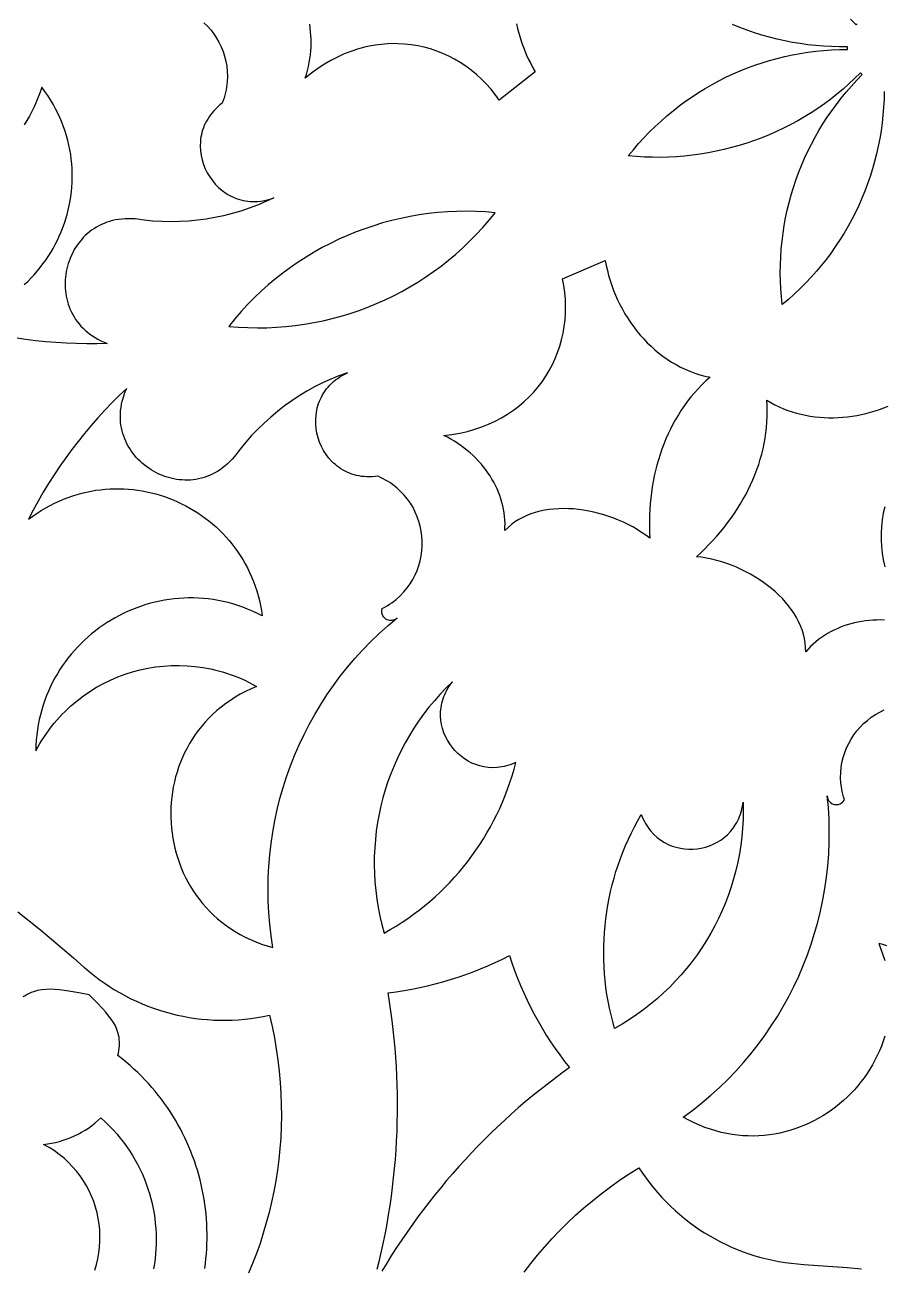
# Model space of a CAD drawing. Extents: x -570 to 570, y -425 to 425.
# Drawn here: x -65.6 to 0, y -93.2 to 1.6 of the extents above; entities that cross this region are included whole.
import ezdxf

# ---------------------------------------------------------------- set-up
doc = ezdxf.new("R2010")
doc.units = 0
doc.layers.add('LAYER_1', color=18, linetype='CONTINUOUS')

msp = doc.modelspace()

# ---------------------------------------------------------------- linework, layer by layer
at = {"layer": 'LAYER_1'}
for points in [[(-2.566, 2.06), (-2.131, 1.636), (-2.062, 1.714)], [(-51.915, 1.8), (-51.646, 1.533), (-51.395, 1.249), (-51.163, 0.949), (-50.952, 0.634), (-50.762, 0.305), (-50.594, -0.037), (-50.449, -0.39), (-50.329, -0.755), (-50.235, -1.129), (-50.167, -1.511), (-50.126, -1.901), (-50.114, -2.298), (-50.131, -2.699), (-50.179, -3.105), (-50.215, -3.309), (-50.258, -3.514), (-50.31, -3.719), (-50.37, -3.924), (-50.439, -4.13), (-50.516, -4.336), (-50.689, -4.473), (-50.853, -4.615), (-51.006, -4.761), (-51.149, -4.911), (-51.283, -5.064), (-51.406, -5.221), (-51.52, -5.38), (-51.625, -5.543), (-51.72, -5.708), (-51.806, -5.875), (-51.884, -6.045), (-51.952, -6.216), (-52.011, -6.389), (-52.062, -6.563), (-52.104, -6.738), (-52.138, -6.914), (-52.164, -7.091), (-52.182, -7.268), (-52.193, -7.622), (-52.174, -7.975), (-52.125, -8.325), (-52.047, -8.668), (-51.942, -9.005), (-51.811, -9.332), (-51.654, -9.648), (-51.472, -9.95), (-51.268, -10.237), (-51.041, -10.507), (-50.793, -10.758), (-50.525, -10.988), (-50.239, -11.194), (-50.089, -11.288), (-49.934, -11.375), (-49.775, -11.456), (-49.613, -11.53), (-49.446, -11.596), (-49.276, -11.655), (-49.102, -11.706), (-48.924, -11.749), (-48.743, -11.784), (-48.559, -11.81), (-48.371, -11.828), (-48.181, -11.837), (-47.988, -11.836), (-47.792, -11.826), (-47.593, -11.806), (-47.392, -11.777), (-47.189, -11.737), (-46.983, -11.687), (-46.776, -11.625), (-46.566, -11.553), (-47.187, -11.842), (-47.816, -12.106), (-48.453, -12.346), (-49.098, -12.561), (-49.75, -12.751), (-50.407, -12.916), (-51.07, -13.055), (-51.738, -13.17), (-52.409, -13.259), (-53.084, -13.323), (-53.761, -13.362), (-54.439, -13.374), (-55.119, -13.361), (-55.799, -13.322), (-56.478, -13.257), (-57.156, -13.166), (-57.42, -13.149), (-57.679, -13.144), (-57.931, -13.15), (-58.178, -13.168), (-58.419, -13.197), (-58.653, -13.237), (-58.882, -13.288), (-59.104, -13.348), (-59.32, -13.419), (-59.529, -13.498), (-59.732, -13.587), (-59.929, -13.685), (-60.119, -13.791), (-60.302, -13.906), (-60.478, -14.028), (-60.648, -14.157), (-60.811, -14.294), (-60.966, -14.438), (-61.115, -14.588), (-61.256, -14.744), (-61.391, -14.906), (-61.518, -15.073), (-61.638, -15.246), (-61.75, -15.423), (-61.855, -15.605), (-61.952, -15.791), (-62.041, -15.981), (-62.123, -16.174), (-62.197, -16.371), (-62.263, -16.57), (-62.321, -16.772), (-62.372, -16.976), (-62.414, -17.182), (-62.447, -17.389), (-62.473, -17.597), (-62.49, -17.807), (-62.499, -18.016), (-62.5, -18.226), (-62.491, -18.436), (-62.475, -18.645), (-62.449, -18.854), (-62.415, -19.061), (-62.372, -19.267), (-62.32, -19.47), (-62.259, -19.672), (-62.189, -19.871), (-62.109, -20.068), (-62.021, -20.261), (-61.923, -20.451), (-61.816, -20.637), (-61.699, -20.819), (-61.573, -20.996), (-61.438, -21.168), (-61.292, -21.336), (-61.137, -21.497), (-60.972, -21.653), (-60.797, -21.803), (-60.612, -21.947), (-60.418, -22.083), (-60.213, -22.213), (-59.997, -22.335), (-59.772, -22.449), (-59.536, -22.555), (-59.29, -22.652), (-60.074, -22.675), (-60.858, -22.681), (-61.642, -22.67), (-62.424, -22.64), (-63.206, -22.594), (-63.985, -22.53), (-64.763, -22.449), (-65.539, -22.35), (-66.313, -22.234)], [(-28.059, 1.707), (-27.98, 1.357), (-27.889, 1.009), (-27.788, 0.664), (-27.677, 0.323), (-27.556, -0.015), (-27.424, -0.349), (-27.283, -0.678), (-27.132, -1.002), (-26.971, -1.321), (-26.801, -1.635), (-26.622, -1.942), (-29.376, -4.095), (-29.689, -3.663), (-30.021, -3.253), (-30.37, -2.863), (-30.735, -2.494), (-31.116, -2.147), (-31.512, -1.823), (-31.921, -1.52), (-32.344, -1.241), (-32.779, -0.985), (-33.225, -0.753), (-33.682, -0.545), (-34.148, -0.362), (-34.623, -0.203), (-35.106, -0.07), (-35.597, 0.038), (-36.093, 0.119), (-36.595, 0.174), (-37.101, 0.203), (-37.61, 0.204), (-38.123, 0.177), (-38.637, 0.122), (-39.153, 0.039), (-39.669, -0.072), (-40.184, -0.213), (-40.697, -0.384), (-41.208, -0.584), (-41.716, -0.815), (-42.22, -1.077), (-42.719, -1.369), (-43.212, -1.694), (-43.699, -2.05), (-44.178, -2.438), (-44.086, -2.141), (-44.005, -1.842), (-43.935, -1.544), (-43.875, -1.245), (-43.826, -0.946), (-43.786, -0.648), (-43.758, -0.35), (-43.739, -0.054), (-43.731, 0.241), (-43.732, 0.535), (-43.744, 0.826), (-43.765, 1.115), (-43.796, 1.402), (-43.837, 1.686)], [(0.004, -3.433), (-0.01, -4.038), (-0.041, -4.64), (-0.089, -5.241), (-0.154, -5.838), (-0.235, -6.432), (-0.333, -7.023), (-0.448, -7.61), (-0.579, -8.193), (-0.726, -8.771), (-0.889, -9.345), (-1.068, -9.914), (-1.263, -10.477), (-1.473, -11.034), (-1.699, -11.586), (-1.941, -12.131), (-2.197, -12.669), (-2.469, -13.2), (-2.755, -13.723), (-3.057, -14.239), (-3.373, -14.747), (-3.703, -15.246), (-4.048, -15.736), (-4.408, -16.218), (-4.781, -16.69), (-5.169, -17.152), (-5.57, -17.604), (-5.985, -18.045), (-6.414, -18.476), (-6.856, -18.896), (-7.311, -19.304), (-7.78, -19.7), (-7.843, -19.09), (-7.888, -18.481), (-7.916, -17.872), (-7.926, -17.265), (-7.919, -16.659), (-7.894, -16.056), (-7.853, -15.454), (-7.794, -14.856), (-7.719, -14.26), (-7.627, -13.667), (-7.519, -13.078), (-7.394, -12.494), (-7.253, -11.913), (-7.096, -11.337), (-6.923, -10.766), (-6.734, -10.201), (-6.529, -9.641), (-6.309, -9.087), (-6.073, -8.54), (-5.822, -7.999), (-5.556, -7.465), (-5.275, -6.938), (-4.979, -6.42), (-4.668, -5.909), (-4.343, -5.407), (-4.003, -4.913), (-3.648, -4.429), (-3.28, -3.953), (-2.897, -3.488), (-2.501, -3.033), (-2.09, -2.588), (-1.666, -2.153), (-1.744, -2.084), (-1.815, -2.009), (-2.243, -2.44), (-2.683, -2.858), (-3.135, -3.262), (-3.599, -3.651), (-4.073, -4.026), (-4.559, -4.387), (-5.055, -4.734), (-5.56, -5.066), (-6.075, -5.383), (-6.599, -5.685), (-7.131, -5.973), (-7.672, -6.245), (-8.22, -6.502), (-8.775, -6.744), (-9.337, -6.971), (-9.906, -7.182), (-10.481, -7.378), (-11.061, -7.557), (-11.646, -7.721), (-12.236, -7.869), (-12.83, -8.001), (-13.428, -8.117), (-14.03, -8.216), (-14.634, -8.299), (-15.241, -8.366), (-15.85, -8.416), (-16.461, -8.449), (-17.072, -8.465), (-17.685, -8.464), (-18.298, -8.446), (-18.911, -8.411), (-19.524, -8.358), (-19.137, -7.882), (-18.738, -7.418), (-18.327, -6.967), (-17.905, -6.53), (-17.471, -6.106), (-17.027, -5.695), (-16.573, -5.298), (-16.109, -4.915), (-15.634, -4.545), (-15.151, -4.19), (-14.658, -3.849), (-14.157, -3.522), (-13.647, -3.209), (-13.13, -2.912), (-12.604, -2.629), (-12.071, -2.361), (-11.531, -2.109), (-10.985, -1.871), (-10.431, -1.649), (-9.872, -1.443), (-9.307, -1.252), (-8.737, -1.077), (-8.161, -0.919), (-7.581, -0.776), (-6.996, -0.65), (-6.407, -0.541), (-5.814, -0.448), (-5.218, -0.371), (-4.618, -0.312), (-4.016, -0.27), (-3.411, -0.245), (-2.804, -0.238), (-2.809, -0.134), (-2.805, -0.03), (-3.411, -0.034), (-4.016, -0.02), (-4.618, 0.011), (-5.219, 0.059), (-5.816, 0.124), (-6.41, 0.205), (-7.001, 0.303), (-7.588, 0.418), (-8.171, 0.549), (-8.749, 0.696), (-9.323, 0.859), (-9.892, 1.038), (-10.455, 1.233), (-11.012, 1.443), (-11.564, 1.669)], [(-65.619, -18.173), (-65.359, -17.929), (-65.108, -17.677), (-64.866, -17.417), (-64.632, -17.151), (-64.408, -16.877), (-64.192, -16.597), (-63.986, -16.311), (-63.789, -16.018), (-63.601, -15.72), (-63.423, -15.416), (-63.255, -15.107), (-63.096, -14.793), (-62.947, -14.474), (-62.808, -14.151), (-62.679, -13.824), (-62.56, -13.493), (-62.452, -13.158), (-62.354, -12.82), (-62.266, -12.479), (-62.19, -12.135), (-62.123, -11.789), (-62.068, -11.44), (-62.024, -11.09), (-61.991, -10.737), (-61.969, -10.384), (-61.958, -10.029), (-61.958, -9.673), (-61.971, -9.317), (-61.995, -8.96), (-62.03, -8.603), (-62.078, -8.247), (-62.137, -7.891), (-62.209, -7.536), (-62.292, -7.181), (-62.388, -6.829), (-62.497, -6.477), (-62.618, -6.128), (-62.752, -5.78), (-62.898, -5.436), (-63.057, -5.093), (-63.23, -4.754), (-63.415, -4.418), (-63.614, -4.085), (-63.826, -3.757), (-64.051, -3.432), (-64.29, -3.111), (-64.418, -3.502), (-64.558, -3.885), (-64.708, -4.259), (-64.87, -4.624), (-65.042, -4.981), (-65.224, -5.329), (-65.416, -5.668), (-65.618, -5.998)], [(0.024, -43.755), (-0.271, -43.746), (-0.565, -43.748), (-0.856, -43.76), (-1.145, -43.781), (-1.432, -43.812), (-1.716, -43.853), (-1.996, -43.904), (-2.273, -43.964), (-2.546, -44.034), (-2.816, -44.114), (-3.08, -44.202), (-3.34, -44.3), (-3.596, -44.408), (-3.845, -44.524), (-4.09, -44.65), (-4.328, -44.785), (-4.56, -44.928), (-4.786, -45.081), (-5.004, -45.243), (-5.216, -45.413), (-5.42, -45.592), (-5.617, -45.779), (-5.805, -45.975), (-5.986, -46.18), (-5.995, -45.838), (-6.028, -45.5), (-6.085, -45.165), (-6.165, -44.835), (-6.266, -44.509), (-6.388, -44.189), (-6.531, -43.873), (-6.693, -43.564), (-6.873, -43.261), (-7.072, -42.964), (-7.287, -42.674), (-7.519, -42.392), (-7.766, -42.117), (-8.027, -41.851), (-8.303, -41.593), (-8.591, -41.344), (-8.892, -41.105), (-9.204, -40.876), (-9.526, -40.656), (-9.859, -40.447), (-10.2, -40.25), (-10.55, -40.064), (-10.907, -39.889), (-11.27, -39.727), (-11.64, -39.577), (-12.014, -39.441), (-12.393, -39.317), (-12.775, -39.208), (-13.159, -39.113), (-13.545, -39.032), (-13.933, -38.967), (-14.32, -38.917), (-13.995, -38.616), (-13.678, -38.309), (-13.368, -37.995), (-13.068, -37.676), (-12.775, -37.351), (-12.492, -37.02), (-12.217, -36.684), (-11.952, -36.342), (-11.696, -35.996), (-11.45, -35.644), (-11.214, -35.287), (-10.988, -34.926), (-10.773, -34.561), (-10.568, -34.191), (-10.374, -33.817), (-10.191, -33.438), (-10.019, -33.057), (-9.859, -32.671), (-9.711, -32.282), (-9.575, -31.89), (-9.451, -31.494), (-9.339, -31.096), (-9.241, -30.695), (-9.155, -30.291), (-9.082, -29.884), (-9.023, -29.476), (-8.977, -29.065), (-8.946, -28.652), (-8.928, -28.238), (-8.925, -27.822), (-8.936, -27.404), (-8.962, -26.985), (-8.652, -27.168), (-8.336, -27.337), (-8.015, -27.492), (-7.688, -27.633), (-7.357, -27.761), (-7.021, -27.875), (-6.681, -27.975), (-6.338, -28.063), (-5.991, -28.137), (-5.642, -28.199), (-5.291, -28.247), (-4.937, -28.284), (-4.583, -28.308), (-4.227, -28.32), (-3.87, -28.32), (-3.513, -28.307), (-3.156, -28.284), (-2.799, -28.249), (-2.444, -28.202), (-2.09, -28.144), (-1.737, -28.075), (-1.387, -27.996), (-1.039, -27.905), (-0.694, -27.804), (-0.353, -27.693), (-0.015, -27.572), (0.319, -27.44)], [(0.04, -35.122), (-0.068, -35.612), (-0.149, -36.109), (-0.204, -36.61), (-0.233, -37.117), (-0.234, -37.626), (-0.207, -38.139), (-0.152, -38.653), (-0.069, -39.169), (0.042, -39.685)], [(0.044, -75.488), (-0.078, -75.867), (-0.213, -76.241), (-0.362, -76.607), (-0.525, -76.968), (-0.701, -77.321), (-0.89, -77.667), (-1.092, -78.005), (-1.305, -78.335), (-1.53, -78.657), (-1.767, -78.97), (-2.015, -79.275), (-2.274, -79.57), (-2.542, -79.856), (-2.821, -80.132), (-3.11, -80.397), (-3.408, -80.652), (-3.715, -80.897), (-4.03, -81.13), (-4.354, -81.352), (-4.685, -81.562), (-5.024, -81.76), (-5.371, -81.946), (-5.724, -82.119), (-6.083, -82.279), (-6.449, -82.426), (-6.82, -82.559), (-7.197, -82.679), (-7.579, -82.784), (-7.966, -82.874), (-8.357, -82.95), (-8.752, -83.01), (-9.151, -83.055), (-9.553, -83.084), (-9.958, -83.097), (-10.365, -83.094), (-10.775, -83.074), (-11.187, -83.036), (-11.6, -82.982), (-12.014, -82.909), (-12.429, -82.819), (-12.845, -82.711), (-13.261, -82.583), (-13.676, -82.437), (-14.091, -82.272), (-14.505, -82.087), (-14.918, -81.882), (-15.329, -81.657), (-14.607, -81.122), (-13.906, -80.567), (-13.227, -79.99), (-12.57, -79.393), (-11.935, -78.777), (-11.323, -78.142), (-10.734, -77.488), (-10.169, -76.817), (-9.626, -76.129), (-9.108, -75.425), (-8.614, -74.706), (-8.144, -73.971), (-7.699, -73.222), (-7.28, -72.46), (-6.885, -71.684), (-6.516, -70.896), (-6.173, -70.097), (-5.856, -69.287), (-5.566, -68.466), (-5.303, -67.636), (-5.066, -66.797), (-4.857, -65.949), (-4.676, -65.094), (-4.523, -64.231), (-4.398, -63.363), (-4.301, -62.488), (-4.234, -61.609), (-4.196, -60.725), (-4.187, -59.837), (-4.208, -58.947), (-4.259, -58.054), (-4.34, -57.159), (-4.325, -57.287), (-4.29, -57.403), (-4.238, -57.506), (-4.17, -57.596), (-4.09, -57.672), (-4, -57.733), (-3.901, -57.78), (-3.797, -57.811), (-3.689, -57.826), (-3.58, -57.825), (-3.472, -57.807), (-3.368, -57.772), (-3.269, -57.718), (-3.178, -57.646), (-3.098, -57.556), (-3.031, -57.445), (-3.096, -57.235), (-3.153, -57.026), (-3.201, -56.817), (-3.241, -56.609), (-3.297, -56.197), (-3.321, -55.789), (-3.316, -55.387), (-3.281, -54.992), (-3.218, -54.605), (-3.128, -54.227), (-3.012, -53.859), (-2.871, -53.502), (-2.707, -53.158), (-2.52, -52.826), (-2.311, -52.508), (-2.082, -52.206), (-1.833, -51.919), (-1.567, -51.65), (-1.283, -51.399), (-0.983, -51.168), (-0.667, -50.956), (-0.338, -50.766), (0.004, -50.599)], [(-66.1, -65.998), (-65.241, -66.684), (-64.388, -67.379), (-63.541, -68.082), (-62.7, -68.793), (-61.866, -69.511), (-61.039, -70.238), (-61.025, -70.244), (-60.66, -70.558), (-60.287, -70.859), (-59.907, -71.149), (-59.519, -71.425), (-59.124, -71.69), (-58.723, -71.942), (-58.315, -72.182), (-57.901, -72.409), (-57.481, -72.623), (-57.056, -72.825), (-56.625, -73.013), (-56.19, -73.189), (-55.75, -73.352), (-55.305, -73.502), (-54.857, -73.639), (-54.405, -73.762), (-53.949, -73.872), (-53.49, -73.969), (-53.029, -74.053), (-52.565, -74.123), (-52.099, -74.179), (-51.63, -74.222), (-51.161, -74.251), (-50.69, -74.266), (-50.218, -74.267), (-49.745, -74.254), (-49.271, -74.227), (-48.798, -74.186), (-48.325, -74.131), (-47.852, -74.062), (-47.38, -73.978), (-46.909, -73.88), (-46.711, -74.739), (-46.537, -75.597), (-46.388, -76.454), (-46.263, -77.31), (-46.163, -78.164), (-46.086, -79.015), (-46.033, -79.865), (-46.004, -80.711), (-45.997, -81.554), (-46.013, -82.394), (-46.052, -83.229), (-46.114, -84.061), (-46.197, -84.887), (-46.303, -85.709), (-46.43, -86.525), (-46.578, -87.335), (-46.748, -88.139), (-46.938, -88.937), (-47.149, -89.728), (-47.38, -90.512), (-47.631, -91.288), (-47.902, -92.056), (-48.193, -92.815), (-48.503, -93.566)], [(0.198, -68.596), (-0.108, -68.5), (-0.418, -68.412), (-0.243, -68.847), (-0.088, -69.281), (0.047, -69.714)], [(-38.678, -93.261), (-38.509, -92.571), (-38.351, -91.88), (-38.201, -91.186), (-38.062, -90.491), (-37.933, -89.795), (-37.813, -89.096), (-37.703, -88.397), (-37.603, -87.696), (-37.512, -86.994), (-37.432, -86.291), (-37.361, -85.586), (-37.3, -84.881), (-37.248, -84.175), (-37.207, -83.469), (-37.175, -82.762), (-37.152, -82.055), (-37.139, -81.347), (-37.136, -80.639), (-37.143, -79.931), (-37.159, -79.223), (-37.185, -78.515), (-37.221, -77.807), (-37.266, -77.1), (-37.32, -76.393), (-37.385, -75.687), (-37.459, -74.981), (-37.542, -74.276), (-37.635, -73.572), (-37.737, -72.869), (-37.849, -72.167), (-37.244, -72.091), (-36.641, -72), (-36.04, -71.896), (-35.443, -71.779), (-34.849, -71.647), (-34.258, -71.502), (-33.671, -71.344), (-33.088, -71.172), (-32.509, -70.986), (-31.934, -70.788), (-31.364, -70.576), (-30.799, -70.351), (-30.239, -70.113), (-29.684, -69.862), (-29.135, -69.598), (-28.592, -69.321), (-28.401, -69.902), (-28.197, -70.478), (-27.979, -71.048), (-27.749, -71.613), (-27.506, -72.173), (-27.25, -72.726), (-26.981, -73.273), (-26.701, -73.814), (-26.407, -74.348), (-26.102, -74.875), (-25.784, -75.396), (-25.455, -75.909), (-25.113, -76.414), (-24.76, -76.912), (-24.395, -77.402), (-24.018, -77.884), (-24.595, -78.301), (-25.165, -78.726), (-25.729, -79.158), (-26.287, -79.597), (-26.838, -80.044), (-27.383, -80.499), (-27.921, -80.96), (-28.453, -81.429), (-28.978, -81.905), (-29.496, -82.387), (-30.007, -82.877), (-30.511, -83.374), (-31.009, -83.877), (-31.499, -84.387), (-31.982, -84.904), (-32.458, -85.427), (-32.927, -85.957), (-33.389, -86.494), (-33.843, -87.036), (-34.29, -87.585), (-34.729, -88.14), (-35.161, -88.701), (-35.585, -89.269), (-36.001, -89.842), (-36.409, -90.421), (-36.81, -91.006), (-37.203, -91.596), (-37.588, -92.193), (-37.964, -92.795), (-38.333, -93.402)], [(-51.849, -93.207), (-51.798, -92.828), (-51.755, -92.449), (-51.721, -92.069), (-51.695, -91.689), (-51.678, -91.309), (-51.669, -90.929), (-51.669, -90.549), (-51.676, -90.17), (-51.692, -89.792), (-51.717, -89.414), (-51.749, -89.037), (-51.79, -88.661), (-51.839, -88.286), (-51.896, -87.912), (-51.961, -87.54), (-52.034, -87.169), (-52.116, -86.8), (-52.205, -86.432), (-52.302, -86.067), (-52.408, -85.704), (-52.521, -85.343), (-52.642, -84.985), (-52.771, -84.629), (-52.908, -84.275), (-53.053, -83.925), (-53.206, -83.577), (-53.366, -83.233), (-53.534, -82.892), (-53.71, -82.554), (-53.893, -82.219), (-54.084, -81.889), (-54.283, -81.562), (-54.489, -81.239), (-54.703, -80.92), (-54.925, -80.606), (-55.153, -80.295), (-55.39, -79.99), (-55.634, -79.689), (-55.885, -79.392), (-56.143, -79.101), (-56.409, -78.815), (-56.683, -78.534), (-56.963, -78.258), (-57.251, -77.988), (-57.546, -77.723), (-57.848, -77.464), (-58.158, -77.211), (-58.475, -76.965), (-58.431, -76.771), (-58.397, -76.583), (-58.373, -76.401), (-58.359, -76.225), (-58.353, -76.054), (-58.357, -75.888), (-58.369, -75.727), (-58.389, -75.57), (-58.417, -75.417), (-58.453, -75.268), (-58.547, -74.981), (-58.669, -74.705), (-58.817, -74.437), (-58.988, -74.177), (-59.181, -73.92), (-59.392, -73.664), (-59.621, -73.408), (-60.12, -72.882), (-60.66, -72.322), (-61.462, -72.186), (-62.217, -72.053), (-62.579, -71.997), (-62.933, -71.951), (-63.279, -71.92), (-63.618, -71.907), (-63.951, -71.916), (-64.279, -71.949), (-64.603, -72.009), (-64.763, -72.051), (-64.924, -72.102), (-65.083, -72.16), (-65.242, -72.229), (-65.401, -72.306), (-65.56, -72.394), (-65.718, -72.492)], [(-60.232, -93.324), (-60.104, -92.892), (-60.002, -92.456), (-59.925, -92.017), (-59.873, -91.575), (-59.846, -91.133), (-59.842, -90.69), (-59.863, -90.249), (-59.908, -89.81), (-59.977, -89.374), (-60.069, -88.943), (-60.185, -88.517), (-60.324, -88.098), (-60.486, -87.686), (-60.671, -87.283), (-60.878, -86.89), (-61.108, -86.508), (-61.36, -86.137), (-61.634, -85.78), (-61.929, -85.436), (-62.247, -85.108), (-62.585, -84.796), (-62.945, -84.502), (-63.326, -84.226), (-63.728, -83.969), (-64.15, -83.733), (-63.843, -83.695), (-63.539, -83.645), (-63.238, -83.582), (-62.941, -83.507), (-62.647, -83.42), (-62.357, -83.322), (-62.072, -83.211), (-61.792, -83.089), (-61.518, -82.955), (-61.248, -82.81), (-60.985, -82.654), (-60.728, -82.487), (-60.478, -82.31), (-60.235, -82.122), (-59.999, -81.923), (-59.771, -81.714), (-59.45, -82.007), (-59.142, -82.308), (-58.847, -82.615), (-58.565, -82.929), (-58.297, -83.25), (-58.041, -83.577), (-57.798, -83.909), (-57.568, -84.248), (-57.35, -84.591), (-57.146, -84.939), (-56.954, -85.292), (-56.774, -85.649), (-56.608, -86.01), (-56.453, -86.375), (-56.312, -86.744), (-56.182, -87.115), (-56.065, -87.489), (-55.96, -87.866), (-55.868, -88.245), (-55.787, -88.626), (-55.719, -89.008), (-55.663, -89.391), (-55.619, -89.776), (-55.587, -90.161), (-55.567, -90.547), (-55.558, -90.933), (-55.562, -91.318), (-55.577, -91.703), (-55.604, -92.087), (-55.642, -92.47), (-55.693, -92.852), (-55.754, -93.232)], [(-27.473, -93.479), (-26.969, -92.822), (-26.446, -92.177), (-25.905, -91.544), (-25.344, -90.924), (-24.764, -90.317), (-24.166, -89.724), (-23.548, -89.145), (-22.913, -88.58), (-22.258, -88.03), (-21.586, -87.495), (-20.895, -86.976), (-20.185, -86.474), (-19.457, -85.988), (-18.712, -85.519), (-18.447, -85.92), (-18.171, -86.312), (-17.884, -86.695), (-17.587, -87.067), (-17.28, -87.43), (-16.964, -87.782), (-16.637, -88.125), (-16.301, -88.456), (-15.956, -88.778), (-15.603, -89.088), (-15.241, -89.388), (-14.87, -89.677), (-14.492, -89.954), (-14.106, -90.22), (-13.712, -90.475), (-13.311, -90.717), (-12.903, -90.949), (-12.489, -91.168), (-12.068, -91.375), (-11.641, -91.569), (-11.208, -91.751), (-10.77, -91.921), (-10.326, -92.078), (-9.877, -92.222), (-9.423, -92.353), (-8.965, -92.47), (-8.503, -92.574), (-8.037, -92.665), (-7.566, -92.742), (-7.093, -92.805), (-6.616, -92.854), (-6.136, -92.889), (-6.122, -92.894), (-5.023, -92.962), (-3.925, -93.04), (-2.828, -93.128), (-1.732, -93.227)]]:
    msp.add_lwpolyline(points, dxfattribs=at)
for points in [[(-29.688, -12.693), (-30.42, -12.633), (-31.15, -12.596), (-31.878, -12.582), (-32.604, -12.592), (-33.328, -12.624), (-34.048, -12.679), (-34.764, -12.756), (-35.476, -12.856), (-36.183, -12.977), (-36.885, -13.12), (-37.581, -13.285), (-38.271, -13.471), (-38.954, -13.678), (-39.63, -13.906), (-40.298, -14.155), (-40.959, -14.424), (-41.61, -14.714), (-42.253, -15.024), (-42.885, -15.353), (-43.508, -15.703), (-44.12, -16.071), (-44.721, -16.459), (-45.311, -16.867), (-45.888, -17.293), (-46.453, -17.737), (-47.004, -18.2), (-47.543, -18.682), (-48.067, -19.181), (-48.577, -19.698), (-49.071, -20.233), (-49.551, -20.785), (-50.014, -21.354), (-49.282, -21.414), (-48.552, -21.451), (-47.824, -21.465), (-47.098, -21.455), (-46.375, -21.423), (-45.655, -21.368), (-44.938, -21.291), (-44.227, -21.191), (-43.519, -21.07), (-42.818, -20.927), (-42.121, -20.762), (-41.431, -20.576), (-40.748, -20.369), (-40.072, -20.141), (-39.404, -19.892), (-38.744, -19.622), (-38.092, -19.333), (-37.45, -19.023), (-36.817, -18.693), (-36.194, -18.344), (-35.582, -17.975), (-34.981, -17.587), (-34.392, -17.18), (-33.814, -16.754), (-33.25, -16.31), (-32.698, -15.847), (-32.16, -15.365), (-31.635, -14.866), (-31.126, -14.349), (-30.631, -13.814), (-30.152, -13.262)], [(-17.874, -37.514), (-18.188, -37.282), (-18.512, -37.062), (-18.847, -36.852), (-19.19, -36.654), (-19.542, -36.468), (-19.901, -36.293), (-20.267, -36.132), (-20.638, -35.983), (-21.014, -35.846), (-21.393, -35.724), (-21.776, -35.614), (-22.16, -35.519), (-22.546, -35.437), (-22.932, -35.37), (-23.317, -35.317), (-23.702, -35.279), (-24.083, -35.257), (-24.462, -35.25), (-24.837, -35.259), (-25.207, -35.283), (-25.571, -35.324), (-25.928, -35.382), (-26.278, -35.456), (-26.62, -35.548), (-26.952, -35.657), (-27.274, -35.783), (-27.586, -35.928), (-27.885, -36.091), (-28.172, -36.272), (-28.445, -36.472), (-28.704, -36.692), (-28.947, -36.93), (-28.935, -36.658), (-28.934, -36.386), (-28.945, -36.115), (-28.968, -35.844), (-29.002, -35.575), (-29.047, -35.306), (-29.104, -35.04), (-29.171, -34.775), (-29.249, -34.513), (-29.337, -34.253), (-29.436, -33.995), (-29.545, -33.741), (-29.663, -33.49), (-29.792, -33.242), (-29.931, -32.998), (-30.079, -32.758), (-30.236, -32.522), (-30.403, -32.29), (-30.578, -32.064), (-30.763, -31.842), (-30.956, -31.626), (-31.158, -31.415), (-31.368, -31.21), (-31.586, -31.011), (-31.812, -30.819), (-32.046, -30.633), (-32.288, -30.454), (-32.537, -30.282), (-32.794, -30.117), (-33.057, -29.961), (-33.328, -29.812), (-33.606, -29.671), (-32.988, -29.595), (-32.389, -29.491), (-31.808, -29.36), (-31.246, -29.202), (-30.704, -29.019), (-30.182, -28.811), (-29.679, -28.579), (-29.196, -28.324), (-28.735, -28.047), (-28.294, -27.75), (-27.874, -27.432), (-27.476, -27.094), (-27.1, -26.739), (-26.746, -26.366), (-26.415, -25.977), (-26.107, -25.572), (-25.821, -25.152), (-25.56, -24.719), (-25.322, -24.272), (-25.108, -23.814), (-24.919, -23.345), (-24.755, -22.866), (-24.616, -22.377), (-24.502, -21.881), (-24.414, -21.376), (-24.352, -20.866), (-24.317, -20.35), (-24.308, -19.829), (-24.327, -19.304), (-24.373, -18.777), (-24.447, -18.248), (-24.548, -17.718), (-21.279, -16.328), (-21.209, -16.713), (-21.125, -17.098), (-21.028, -17.48), (-20.917, -17.859), (-20.792, -18.236), (-20.655, -18.609), (-20.505, -18.977), (-20.342, -19.341), (-20.167, -19.7), (-19.98, -20.053), (-19.78, -20.4), (-19.57, -20.739), (-19.348, -21.071), (-19.114, -21.395), (-18.87, -21.711), (-18.616, -22.017), (-18.35, -22.314), (-18.075, -22.6), (-17.79, -22.876), (-17.495, -23.14), (-17.191, -23.393), (-16.877, -23.633), (-16.555, -23.86), (-16.224, -24.074), (-15.884, -24.274), (-15.536, -24.459), (-15.18, -24.629), (-14.817, -24.783), (-14.445, -24.921), (-14.067, -25.042), (-13.682, -25.146), (-13.29, -25.231), (-13.603, -25.515), (-13.905, -25.808), (-14.195, -26.11), (-14.475, -26.42), (-14.743, -26.739), (-15, -27.066), (-15.247, -27.4), (-15.482, -27.743), (-15.706, -28.092), (-15.919, -28.449), (-16.121, -28.812), (-16.312, -29.182), (-16.492, -29.558), (-16.661, -29.94), (-16.82, -30.328), (-16.967, -30.721), (-17.104, -31.119), (-17.23, -31.522), (-17.345, -31.929), (-17.449, -32.341), (-17.543, -32.757), (-17.626, -33.176), (-17.698, -33.599), (-17.76, -34.025), (-17.811, -34.454), (-17.851, -34.885), (-17.881, -35.319), (-17.901, -35.755), (-17.91, -36.193), (-17.908, -36.632), (-17.896, -37.073)], [(-64.743, -53.722), (-64.589, -53.439), (-64.428, -53.162), (-64.261, -52.89), (-64.088, -52.624), (-63.909, -52.365), (-63.724, -52.11), (-63.534, -51.862), (-63.338, -51.62), (-63.137, -51.384), (-62.931, -51.154), (-62.719, -50.93), (-62.503, -50.712), (-62.056, -50.295), (-61.591, -49.902), (-61.109, -49.535), (-60.611, -49.194), (-60.099, -48.878), (-59.573, -48.589), (-59.034, -48.326), (-58.484, -48.09), (-57.923, -47.881), (-57.354, -47.7), (-56.776, -47.547), (-56.191, -47.422), (-55.6, -47.326), (-55.005, -47.258), (-54.406, -47.219), (-53.804, -47.21), (-53.2, -47.231), (-52.597, -47.282), (-51.994, -47.364), (-51.392, -47.476), (-51.093, -47.544), (-50.794, -47.619), (-50.497, -47.703), (-50.2, -47.794), (-49.905, -47.893), (-49.611, -48.001), (-49.319, -48.116), (-49.028, -48.239), (-48.739, -48.371), (-48.453, -48.51), (-48.168, -48.658), (-47.886, -48.814), (-48.316, -48.999), (-48.732, -49.198), (-49.133, -49.41), (-49.519, -49.635), (-49.89, -49.873), (-50.246, -50.122), (-50.588, -50.383), (-50.915, -50.654), (-51.227, -50.936), (-51.525, -51.228), (-51.808, -51.53), (-52.076, -51.84), (-52.33, -52.159), (-52.569, -52.486), (-52.794, -52.821), (-53.004, -53.163), (-53.2, -53.512), (-53.381, -53.867), (-53.548, -54.227), (-53.701, -54.593), (-53.839, -54.963), (-53.963, -55.338), (-54.073, -55.717), (-54.168, -56.099), (-54.25, -56.484), (-54.317, -56.872), (-54.369, -57.261), (-54.408, -57.652), (-54.433, -58.044), (-54.443, -58.436), (-54.44, -58.829), (-54.422, -59.221), (-54.391, -59.612), (-54.345, -60.002), (-54.286, -60.39), (-54.213, -60.775), (-54.126, -61.158), (-54.025, -61.538), (-53.91, -61.914), (-53.782, -62.286), (-53.639, -62.653), (-53.483, -63.015), (-53.314, -63.372), (-53.13, -63.722), (-52.933, -64.066), (-52.723, -64.403), (-52.499, -64.733), (-52.261, -65.054), (-52.01, -65.367), (-51.745, -65.671), (-51.467, -65.966), (-51.175, -66.251), (-50.87, -66.526), (-50.552, -66.789), (-50.221, -67.042), (-49.876, -67.283), (-49.517, -67.512), (-49.146, -67.728), (-48.761, -67.93), (-48.363, -68.12), (-47.952, -68.295), (-47.528, -68.455), (-47.091, -68.601), (-46.641, -68.731), (-46.777, -67.842), (-46.882, -66.954), (-46.958, -66.065), (-47.003, -65.179), (-47.019, -64.294), (-47.006, -63.411), (-46.963, -62.532), (-46.892, -61.657), (-46.791, -60.786), (-46.663, -59.921), (-46.506, -59.061), (-46.322, -58.209), (-46.11, -57.363), (-45.87, -56.526), (-45.604, -55.697), (-45.31, -54.878), (-44.99, -54.069), (-44.644, -53.27), (-44.272, -52.483), (-43.873, -51.708), (-43.45, -50.945), (-43.001, -50.196), (-42.526, -49.461), (-42.027, -48.741), (-41.504, -48.036), (-40.956, -47.347), (-40.384, -46.676), (-39.788, -46.021), (-39.169, -45.385), (-38.527, -44.767), (-37.861, -44.169), (-37.173, -43.591), (-37.274, -43.672), (-37.381, -43.73), (-37.49, -43.766), (-37.601, -43.782), (-37.712, -43.78), (-37.819, -43.759), (-37.922, -43.723), (-38.018, -43.671), (-38.105, -43.606), (-38.182, -43.528), (-38.246, -43.439), (-38.295, -43.341), (-38.327, -43.233), (-38.34, -43.118), (-38.333, -42.997), (-38.303, -42.872), (-38.109, -42.769), (-37.921, -42.66), (-37.74, -42.546), (-37.565, -42.426), (-37.235, -42.173), (-36.93, -41.901), (-36.651, -41.611), (-36.397, -41.306), (-36.169, -40.987), (-35.967, -40.655), (-35.79, -40.313), (-35.638, -39.96), (-35.512, -39.599), (-35.411, -39.232), (-35.335, -38.859), (-35.284, -38.483), (-35.259, -38.104), (-35.258, -37.725), (-35.283, -37.347), (-35.333, -36.971), (-35.407, -36.599), (-35.507, -36.232), (-35.631, -35.871), (-35.78, -35.52), (-35.954, -35.177), (-36.153, -34.847), (-36.376, -34.528), (-36.624, -34.225), (-36.897, -33.937), (-37.194, -33.666), (-37.515, -33.414), (-37.685, -33.295), (-37.861, -33.182), (-38.044, -33.074), (-38.232, -32.972), (-38.426, -32.875), (-38.626, -32.785), (-38.846, -32.811), (-39.062, -32.827), (-39.274, -32.833), (-39.481, -32.829), (-39.683, -32.815), (-39.882, -32.793), (-40.075, -32.761), (-40.264, -32.721), (-40.448, -32.672), (-40.628, -32.615), (-40.802, -32.551), (-40.972, -32.478), (-41.137, -32.399), (-41.296, -32.312), (-41.45, -32.218), (-41.599, -32.118), (-41.743, -32.012), (-41.881, -31.899), (-42.013, -31.781), (-42.14, -31.658), (-42.377, -31.395), (-42.59, -31.114), (-42.78, -30.817), (-42.944, -30.505), (-43.083, -30.181), (-43.197, -29.847), (-43.284, -29.505), (-43.343, -29.157), (-43.375, -28.806), (-43.378, -28.453), (-43.352, -28.101), (-43.297, -27.752), (-43.258, -27.579), (-43.211, -27.408), (-43.156, -27.238), (-43.094, -27.071), (-43.023, -26.906), (-42.945, -26.743), (-42.859, -26.584), (-42.764, -26.427), (-42.661, -26.274), (-42.55, -26.125), (-42.431, -25.979), (-42.302, -25.838), (-42.166, -25.701), (-42.021, -25.569), (-41.867, -25.442), (-41.704, -25.32), (-41.533, -25.204), (-41.352, -25.094), (-41.162, -24.989), (-40.964, -24.892), (-41.606, -25.128), (-42.237, -25.388), (-42.856, -25.672), (-43.463, -25.978), (-44.057, -26.307), (-44.637, -26.658), (-45.203, -27.03), (-45.755, -27.423), (-46.292, -27.836), (-46.812, -28.27), (-47.317, -28.724), (-47.804, -29.196), (-48.273, -29.688), (-48.725, -30.198), (-49.157, -30.726), (-49.571, -31.272), (-49.745, -31.472), (-49.923, -31.659), (-50.106, -31.833), (-50.292, -31.996), (-50.483, -32.146), (-50.676, -32.284), (-50.873, -32.411), (-51.073, -32.526), (-51.275, -32.63), (-51.479, -32.722), (-51.685, -32.804), (-51.893, -32.874), (-52.102, -32.934), (-52.312, -32.983), (-52.523, -33.023), (-52.735, -33.052), (-52.946, -33.071), (-53.158, -33.08), (-53.369, -33.08), (-53.58, -33.07), (-53.789, -33.051), (-53.998, -33.023), (-54.204, -32.987), (-54.409, -32.941), (-54.612, -32.887), (-54.813, -32.825), (-55.011, -32.755), (-55.205, -32.677), (-55.397, -32.591), (-55.585, -32.497), (-55.769, -32.396), (-55.949, -32.288), (-56.125, -32.172), (-56.296, -32.05), (-56.462, -31.922), (-56.622, -31.786), (-56.777, -31.645), (-56.927, -31.497), (-57.07, -31.343), (-57.206, -31.184), (-57.336, -31.019), (-57.459, -30.848), (-57.575, -30.673), (-57.683, -30.492), (-57.783, -30.306), (-57.875, -30.116), (-57.958, -29.921), (-58.033, -29.722), (-58.099, -29.519), (-58.155, -29.312), (-58.202, -29.101), (-58.239, -28.886), (-58.265, -28.668), (-58.282, -28.447), (-58.287, -28.223), (-58.282, -27.996), (-58.265, -27.766), (-58.236, -27.534), (-58.196, -27.299), (-58.143, -27.062), (-58.078, -26.824), (-58, -26.583), (-57.909, -26.341), (-57.805, -26.097), (-58.374, -26.638), (-58.931, -27.19), (-59.474, -27.755), (-60.005, -28.331), (-60.523, -28.918), (-61.027, -29.517), (-61.518, -30.127), (-61.994, -30.747), (-62.457, -31.378), (-62.906, -32.018), (-63.341, -32.669), (-63.761, -33.33), (-64.166, -34), (-64.557, -34.68), (-64.933, -35.369), (-65.294, -36.066), (-64.973, -35.827), (-64.648, -35.602), (-64.319, -35.39), (-63.986, -35.191), (-63.65, -35.006), (-63.311, -34.834), (-62.969, -34.674), (-62.624, -34.528), (-62.276, -34.395), (-61.927, -34.274), (-61.575, -34.165), (-61.222, -34.069), (-60.868, -33.986), (-60.513, -33.914), (-60.157, -33.855), (-59.8, -33.808), (-59.444, -33.772), (-59.087, -33.749), (-58.731, -33.737), (-58.375, -33.736), (-58.02, -33.747), (-57.666, -33.769), (-57.314, -33.803), (-56.963, -33.847), (-56.615, -33.903), (-56.269, -33.969), (-55.925, -34.046), (-55.584, -34.134), (-55.246, -34.232), (-54.911, -34.341), (-54.58, -34.46), (-54.253, -34.589), (-53.93, -34.729), (-53.611, -34.878), (-53.297, -35.037), (-52.988, -35.206), (-52.685, -35.384), (-52.387, -35.572), (-52.094, -35.769), (-51.808, -35.976), (-51.528, -36.192), (-51.255, -36.416), (-50.988, -36.65), (-50.729, -36.893), (-50.477, -37.144), (-50.233, -37.404), (-49.996, -37.672), (-49.769, -37.949), (-49.549, -38.234), (-49.338, -38.528), (-49.137, -38.829), (-48.945, -39.138), (-48.762, -39.455), (-48.589, -39.78), (-48.426, -40.112), (-48.274, -40.452), (-48.133, -40.799), (-48.002, -41.154), (-47.883, -41.515), (-47.775, -41.884), (-47.679, -42.259), (-47.595, -42.642), (-47.524, -43.031), (-47.465, -43.426), (-47.833, -43.242), (-48.202, -43.071), (-48.574, -42.914), (-48.947, -42.771), (-49.321, -42.642), (-49.696, -42.526), (-50.072, -42.423), (-50.448, -42.334), (-50.825, -42.257), (-51.202, -42.194), (-51.578, -42.143), (-51.954, -42.105), (-52.33, -42.079), (-52.704, -42.066), (-53.077, -42.065), (-53.448, -42.075), (-53.818, -42.098), (-54.186, -42.132), (-54.552, -42.178), (-54.915, -42.235), (-55.276, -42.303), (-55.634, -42.383), (-55.988, -42.473), (-56.339, -42.574), (-56.686, -42.686), (-57.03, -42.808), (-57.369, -42.94), (-57.704, -43.083), (-58.034, -43.236), (-58.36, -43.398), (-58.68, -43.571), (-58.994, -43.753), (-59.303, -43.944), (-59.607, -44.144), (-59.904, -44.354), (-60.194, -44.573), (-60.478, -44.8), (-60.756, -45.036), (-61.026, -45.281), (-61.288, -45.534), (-61.543, -45.795), (-61.791, -46.064), (-62.03, -46.342), (-62.261, -46.627), (-62.483, -46.919), (-62.696, -47.219), (-62.9, -47.526), (-63.095, -47.841), (-63.28, -48.162), (-63.456, -48.491), (-63.621, -48.826), (-63.776, -49.167), (-63.921, -49.515), (-64.055, -49.869), (-64.177, -50.23), (-64.289, -50.596), (-64.389, -50.968), (-64.477, -51.346), (-64.553, -51.729), (-64.616, -52.117), (-64.667, -52.511), (-64.706, -52.91), (-64.731, -53.314)], [(-28.104, -54.608), (-28.285, -54.688), (-28.464, -54.759), (-28.644, -54.82), (-28.822, -54.873), (-29, -54.917), (-29.177, -54.953), (-29.352, -54.98), (-29.527, -54.999), (-29.871, -55.013), (-30.209, -54.996), (-30.538, -54.951), (-30.859, -54.877), (-31.169, -54.777), (-31.469, -54.652), (-31.756, -54.503), (-32.029, -54.332), (-32.288, -54.141), (-32.531, -53.93), (-32.757, -53.701), (-32.965, -53.456), (-33.155, -53.196), (-33.324, -52.922), (-33.471, -52.636), (-33.597, -52.339), (-33.698, -52.033), (-33.775, -51.719), (-33.826, -51.399), (-33.851, -51.073), (-33.847, -50.744), (-33.814, -50.413), (-33.751, -50.081), (-33.708, -49.915), (-33.656, -49.749), (-33.597, -49.584), (-33.529, -49.42), (-33.453, -49.256), (-33.369, -49.094), (-33.275, -48.932), (-33.173, -48.772), (-33.062, -48.614), (-32.942, -48.457), (-33.42, -48.924), (-33.879, -49.405), (-34.32, -49.899), (-34.741, -50.406), (-35.143, -50.926), (-35.525, -51.458), (-35.888, -52.001), (-36.231, -52.554), (-36.554, -53.118), (-36.858, -53.692), (-37.141, -54.274), (-37.404, -54.866), (-37.646, -55.465), (-37.867, -56.071), (-38.068, -56.685), (-38.248, -57.304), (-38.407, -57.93), (-38.544, -58.561), (-38.661, -59.196), (-38.755, -59.835), (-38.828, -60.478), (-38.879, -61.124), (-38.908, -61.772), (-38.915, -62.422), (-38.9, -63.073), (-38.862, -63.726), (-38.801, -64.378), (-38.718, -65.03), (-38.612, -65.68), (-38.482, -66.33), (-38.33, -66.977), (-38.154, -67.622), (-37.689, -67.357), (-37.232, -67.082), (-36.783, -66.795), (-36.343, -66.497), (-35.911, -66.189), (-35.489, -65.871), (-35.075, -65.542), (-34.67, -65.203), (-34.275, -64.855), (-33.889, -64.497), (-33.512, -64.129), (-33.146, -63.752), (-32.789, -63.367), (-32.442, -62.972), (-32.106, -62.569), (-31.78, -62.158), (-31.464, -61.739), (-31.159, -61.311), (-30.865, -60.876), (-30.582, -60.433), (-30.311, -59.983), (-30.05, -59.526), (-29.801, -59.062), (-29.564, -58.591), (-29.339, -58.114), (-29.125, -57.63), (-28.924, -57.14), (-28.735, -56.645), (-28.558, -56.144), (-28.394, -55.637), (-28.243, -55.125)], [(-18.533, -58.579), (-18.461, -58.763), (-18.384, -58.94), (-18.3, -59.11), (-18.21, -59.273), (-18.115, -59.43), (-18.015, -59.58), (-17.91, -59.723), (-17.799, -59.859), (-17.565, -60.112), (-17.314, -60.338), (-17.047, -60.538), (-16.768, -60.711), (-16.477, -60.859), (-16.177, -60.981), (-15.869, -61.078), (-15.554, -61.15), (-15.236, -61.196), (-14.915, -61.218), (-14.593, -61.215), (-14.273, -61.188), (-13.955, -61.137), (-13.643, -61.062), (-13.337, -60.964), (-13.039, -60.841), (-12.751, -60.696), (-12.475, -60.528), (-12.213, -60.337), (-11.967, -60.123), (-11.738, -59.887), (-11.527, -59.629), (-11.338, -59.349), (-11.252, -59.2), (-11.172, -59.047), (-11.098, -58.888), (-11.03, -58.724), (-10.969, -58.554), (-10.914, -58.379), (-10.867, -58.199), (-10.827, -58.014), (-10.794, -57.823), (-10.769, -57.628), (-10.758, -58.295), (-10.771, -58.96), (-10.807, -59.621), (-10.865, -60.277), (-10.946, -60.929), (-11.049, -61.575), (-11.174, -62.216), (-11.321, -62.85), (-11.489, -63.478), (-11.677, -64.099), (-11.887, -64.711), (-12.117, -65.315), (-12.367, -65.911), (-12.637, -66.497), (-12.927, -67.074), (-13.235, -67.64), (-13.563, -68.195), (-13.91, -68.739), (-14.275, -69.272), (-14.658, -69.792), (-15.059, -70.299), (-15.478, -70.793), (-15.914, -71.273), (-16.367, -71.739), (-16.837, -72.19), (-17.323, -72.625), (-17.825, -73.045), (-18.343, -73.449), (-18.877, -73.835), (-19.426, -74.205), (-19.99, -74.556), (-20.569, -74.889), (-20.713, -74.374), (-20.843, -73.856), (-20.959, -73.337), (-21.062, -72.816), (-21.151, -72.293), (-21.227, -71.769), (-21.289, -71.245), (-21.337, -70.719), (-21.372, -70.193), (-21.394, -69.667), (-21.402, -69.142), (-21.397, -68.616), (-21.378, -68.091), (-21.347, -67.567), (-21.301, -67.044), (-21.243, -66.523), (-21.171, -66.003), (-21.087, -65.485), (-20.989, -64.969), (-20.878, -64.456), (-20.754, -63.946), (-20.616, -63.438), (-20.466, -62.933), (-20.303, -62.432), (-20.127, -61.935), (-19.937, -61.442), (-19.735, -60.952), (-19.52, -60.468), (-19.293, -59.988), (-19.052, -59.513), (-18.799, -59.043)]]:
    msp.add_lwpolyline(points, close=True, dxfattribs=at)

doc.saveas('drawing.dxf')
